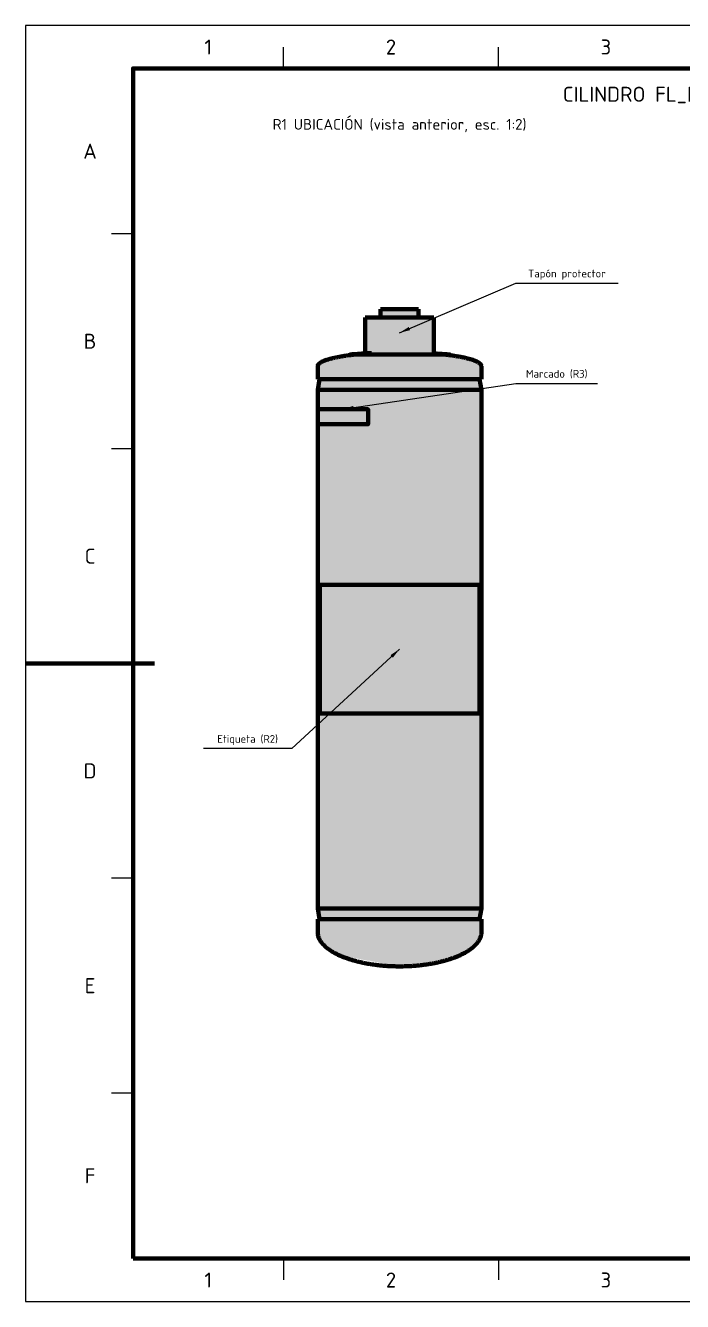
# Model space of a CAD drawing. Header units: millimetres. Extents: x 0 to 1554, y 0 to 420.
# Drawn here: x 1134 to 1286.8, y 0 to 297 of the extents above; entities that cross this region are included whole.
import ezdxf
from ezdxf.enums import TextEntityAlignment as Align

# ---------------------------------------------------------------- set-up
doc = ezdxf.new("R2010")
doc.units = ezdxf.units.MM
for name, color, linetype, lineweight in [('01-VISIBLE', 7, 'CONTINUOUS', 70), ('06-TEXTO', 7, 'CONTINUOUS', 25), ('07-RECUADRO', 7, 'CONTINUOUS', 70), ('08-FINA', 5, 'CONTINUOUS', 18), ('13-GRAFICA', 30, 'CONTINUOUS', 18)]:
    doc.layers.add(name, color=color, linetype=linetype, lineweight=lineweight)
doc.styles.add('ISO3098', font='isocpeur.ttf')

msp = doc.modelspace()

# ---------------------------------------------------------------- hatches: boundary and pattern name
at = {"layer": '08-FINA'}
h = msp.add_hatch(color=7, dxfattribs=at)
h.dxf.hatch_style = 1
h.paths.add_polyline_path([(1221, 225.487), (1223.456, 226.1), (1223.142, 226.836)])
h = msp.add_hatch(color=7, dxfattribs=at)
h.dxf.hatch_style = 1
h.paths.add_polyline_path([(1207.821, 207.695), (1210.353, 207.668), (1210.235, 208.459)])
h = msp.add_hatch(color=7, dxfattribs=at)
h.dxf.hatch_style = 1
h.paths.add_polyline_path([(1221, 151.848), (1218.892, 150.445), (1219.435, 149.857)])
at = {"layer": '13-GRAFICA', "true_color": 0xffd200}
h = msp.add_hatch(color=7, dxfattribs=at)
h.dxf.hatch_style = 1
h.paths.add_polyline_path([(1212.975, 220.5), (1212.975, 229), (1216.575, 229), (1216.575, 231), (1225.375, 231), (1225.375, 229), (1228.975, 229), (1228.975, 220.6), (1228.475, 220.6), (1228.475, 220.5)])
at = {"layer": '13-GRAFICA', "true_color": 0xb21820}
h = msp.add_hatch(color=7, dxfattribs=at)
h.dxf.hatch_style = 1
h.paths.add_polyline_path([(1240.075, 214.7), (1201.975, 214.7), (1201.975, 217.8), (1202.175, 217.9), (1202.175, 218.1), (1202.375, 218.2), (1202.475, 218.5), (1202.675, 218.5), (1202.675, 218.6), (1202.875, 218.6), (1202.875, 218.7), (1203.175, 218.7), (1203.175, 218.8), (1203.375, 218.8), (1203.375, 218.9), (1203.575, 218.9), (1203.575, 219), (1203.775, 219), (1203.775, 219.1), (1204.375, 219.2), (1204.375, 219.3), (1205.075, 219.3), (1205.075, 219.4), (1205.675, 219.4), (1205.675, 219.5), (1207.775, 219.7), (1207.775, 219.8), (1208.375, 219.8), (1208.375, 219.9), (1209.075, 219.9), (1209.075, 220), (1210.475, 220.1), (1210.475, 220.2), (1211.075, 220.2), (1211.075, 220.3), (1212.475, 220.4), (1212.475, 220.5), (1228.475, 220.5), (1228.475, 220.6), (1229.475, 220.6), (1229.475, 220.5), (1230.375, 220.5), (1230.375, 220.4), (1231.375, 220.4), (1231.375, 220.3), (1232.375, 220.3), (1232.375, 220.2), (1234.075, 220.1), (1234.075, 220), (1234.475, 220), (1234.475, 219.9), (1234.975, 219.9), (1234.975, 219.8), (1235.375, 219.8), (1235.375, 219.7), (1235.875, 219.7), (1235.875, 219.6), (1236.375, 219.6), (1236.375, 219.5), (1236.775, 219.5), (1236.775, 219.4), (1237.675, 219.3), (1237.675, 219.2), (1238.275, 219.1), (1238.275, 219), (1238.475, 219), (1238.475, 218.9), (1238.775, 218.9), (1238.775, 218.8), (1238.975, 218.8), (1238.975, 218.7), (1239.375, 218.6), (1239.375, 218.5), (1239.575, 218.5), (1239.775, 218.2), (1239.975, 218.1), (1239.975, 217.9), (1240.075, 217.9)])
h = msp.add_hatch(color=7, dxfattribs=at)
h.dxf.hatch_style = 1
h.paths.add_polyline_path([(1201.875, 213.8), (1201.875, 213.9), (1240.075, 213.9), (1240.075, 213.8), (1240.275, 213.7), (1240.275, 213.2), (1240.175, 213.2), (1240.175, 213), (1201.875, 213), (1201.875, 213.1), (1201.675, 213.2), (1201.675, 213.7)])
h = msp.add_hatch(color=7, dxfattribs=at)
h.dxf.hatch_style = 1
h.paths.add_polyline_path([(1239.775, 213.9), (1202.275, 213.9), (1202.275, 214.3), (1202.375, 214.3), (1202.375, 214.7), (1239.575, 214.7), (1239.575, 214.6), (1239.675, 214.6), (1239.675, 214), (1239.775, 214)])
h = msp.add_hatch(color=7, dxfattribs=at)
h.dxf.hatch_style = 1
h.paths.add_polyline_path([(1202.075, 212.6), (1202.075, 213), (1239.875, 213), (1239.875, 212.9), (1239.975, 212.9), (1239.975, 212.3), (1240.075, 212.3), (1240.075, 91.4), (1239.975, 91.4), (1239.975, 90.8), (1239.875, 90.8), (1239.875, 90.7), (1221.775, 90.7), (1221.775, 136.8), (1239.575, 136.8), (1239.575, 166.8), (1221.775, 166.8), (1221.775, 211.7), (1220.275, 211.7), (1220.275, 166.8), (1202.475, 166.8), (1202.475, 136.8), (1220.275, 136.8), (1220.275, 90.7), (1202.075, 90.7), (1202.075, 91.1), (1201.975, 91.1), (1201.975, 212.6)])
h = msp.add_hatch(color=7, dxfattribs=at)
h.dxf.hatch_style = 1
h.paths.add_polyline_path([(1221.775, 211.7), (1221.775, 166.8), (1220.275, 166.8), (1220.275, 211.7)])
at = {"layer": '13-GRAFICA', "true_color": 0xffffff}
h = msp.add_hatch(color=7, dxfattribs=at)
h.dxf.hatch_style = 1
h.paths.add_polyline_path([(1202.475, 136.8), (1202.475, 166.8), (1239.575, 166.8), (1239.575, 136.8)])
at = {"layer": '13-GRAFICA', "true_color": 0xc81e2d}
h = msp.add_hatch(color=7, dxfattribs=at)
h.dxf.hatch_style = 1
h.paths.add_polyline_path([(1239.575, 162.3), (1202.475, 162.3), (1202.475, 166.8), (1239.575, 166.8)])
at = {"layer": '13-GRAFICA', "true_color": 0xb21820}
h = msp.add_hatch(color=7, dxfattribs=at)
h.dxf.hatch_style = 1
h.paths.add_polyline_path([(1240.075, 89.8), (1221.775, 89.8), (1221.775, 89.5), (1220.275, 89.5), (1220.275, 89.8), (1201.875, 89.8), (1201.875, 89.9), (1201.675, 90), (1201.675, 90.5), (1201.875, 90.6), (1201.875, 90.7), (1220.275, 90.7), (1220.275, 136.8), (1221.775, 136.8), (1221.775, 90.7), (1240.075, 90.7), (1240.075, 90.6), (1240.275, 90.5), (1240.275, 90.3), (1240.375, 90.3)])
h = msp.add_hatch(color=7, dxfattribs=at)
h.dxf.hatch_style = 1
h.paths.add_polyline_path([(1202.375, 89), (1202.275, 89.8), (1220.275, 89.8), (1220.275, 89.5), (1221.775, 89.5), (1221.775, 89.8), (1239.775, 89.8), (1239.775, 89.7), (1239.675, 89.7), (1239.675, 89.1), (1239.575, 89.1), (1239.575, 89)])
h = msp.add_hatch(color=7, dxfattribs=at)
h.dxf.hatch_style = 1
h.paths.add_polyline_path([(1201.975, 86.3), (1201.975, 89), (1240.075, 89), (1240.075, 85.6), (1239.975, 85.6), (1239.975, 85.1), (1239.875, 85.1), (1239.875, 84.8), (1239.775, 84.8), (1239.775, 84.6), (1239.675, 84.6), (1239.675, 84.3), (1239.475, 84.2), (1239.475, 84), (1239.275, 83.9), (1239.275, 83.7), (1238.975, 83.5), (1238.975, 83.3), (1238.475, 82.9), (1238.375, 82.7), (1238.175, 82.7), (1237.675, 82.1), (1237.475, 82.1), (1237.275, 81.8), (1236.875, 81.7), (1236.775, 81.5), (1236.575, 81.5), (1236.575, 81.4), (1236.375, 81.4), (1236.375, 81.3), (1235.775, 81.1), (1235.675, 80.9), (1235.475, 80.9), (1235.475, 80.8), (1235.275, 80.8), (1235.275, 80.7), (1234.875, 80.6), (1234.875, 80.5), (1234.675, 80.5), (1234.675, 80.4), (1234.075, 80.3), (1234.075, 80.2), (1233.675, 80.2), (1233.675, 80.1), (1233.375, 80.1), (1233.375, 80), (1232.975, 80), (1232.975, 79.9), (1232.675, 79.9), (1232.675, 79.8), (1232.275, 79.8), (1232.275, 79.7), (1231.975, 79.7), (1231.975, 79.6), (1231.575, 79.6), (1231.575, 79.5), (1231.275, 79.5), (1231.275, 79.4), (1230.875, 79.4), (1230.875, 79.3), (1230.575, 79.3), (1230.575, 79.2), (1230.175, 79.2), (1230.175, 79.1), (1229.875, 79.1), (1229.875, 79), (1229.475, 79), (1229.475, 78.9), (1229.175, 78.9), (1229.175, 78.8), (1228.775, 78.8), (1228.775, 78.7), (1228.475, 78.7), (1228.475, 78.6), (1226.375, 78.5), (1226.375, 78.4), (1225.175, 78.4), (1225.175, 78.3), (1223.975, 78.3), (1223.975, 78.2), (1222.775, 78.2), (1222.775, 78.1), (1221.575, 78.1), (1221.575, 78), (1220.175, 78.1), (1220.175, 78.2), (1219.075, 78.3), (1219.075, 78.4), (1218.575, 78.4), (1218.575, 78.5), (1217.975, 78.5), (1217.975, 78.6), (1217.475, 78.6), (1217.475, 78.7), (1216.875, 78.7), (1216.875, 78.8), (1216.375, 78.8), (1216.375, 78.9), (1215.875, 78.9), (1215.875, 79), (1215.275, 79), (1215.275, 79.1), (1214.775, 79.1), (1214.775, 79.2), (1214.175, 79.2), (1214.175, 79.3), (1213.075, 79.4), (1213.075, 79.5), (1212.575, 79.5), (1212.575, 79.6), (1211.975, 79.6), (1211.975, 79.7), (1211.475, 79.7), (1211.475, 79.8), (1210.975, 79.8), (1210.975, 79.9), (1210.375, 79.9), (1210.375, 80), (1209.875, 80), (1209.875, 80.1), (1209.275, 80.1), (1209.275, 80.2), (1208.775, 80.2), (1208.775, 80.3), (1207.675, 80.4), (1207.575, 80.6), (1207.375, 80.6), (1207.275, 80.8), (1207.075, 80.8), (1206.975, 81), (1206.775, 81), (1206.675, 81.2), (1206.475, 81.2), (1206.275, 81.5), (1206.075, 81.5), (1205.975, 81.7), (1205.775, 81.7), (1205.675, 81.9), (1205.475, 81.9), (1205.375, 82.1), (1205.175, 82.1), (1205.075, 82.3), (1204.875, 82.3), (1204.775, 82.5), (1204.575, 82.5), (1204.375, 82.8), (1204.175, 82.8), (1204.075, 83), (1203.875, 83), (1203.675, 83.3), (1203.475, 83.4), (1203.475, 83.6), (1203.375, 83.6), (1203.375, 83.8), (1203.175, 83.9), (1203.075, 84.3), (1202.875, 84.4), (1202.875, 84.6), (1202.675, 84.7), (1202.575, 85.1), (1202.375, 85.2), (1202.375, 85.4), (1202.275, 85.4), (1202.275, 85.6), (1202.075, 85.7)])

# ---------------------------------------------------------------- linework, layer by layer
at = {"layer": '01-VISIBLE'}
for p, q in [((1213, 229), (1213, 220)), ((1216.6, 231), (1216.6, 229)), ((1225.4, 229), (1225.4, 231)), ((1229, 220.657), (1229, 229)), ((1229, 220.629), (1229, 220.648)), ((1229, 220), (1229, 220.429)), ((1201.95, 214.695), (1201.95, 217.695)), ((1240.05, 214.695), (1240.05, 217.695)), ((1202.4, 214.695), (1201.95, 212.195)), ((1240.05, 212.195), (1239.6, 214.695)), ((1201.95, 91.5), (1201.95, 212.195)), ((1240.05, 91.5), (1240.05, 212.195)), ((1202.438, 136.848), (1202.438, 166.848)), ((1239.562, 136.848), (1239.562, 166.848)), ((1202.4, 89), (1201.95, 91.5)), ((1239.6, 89), (1240.05, 91.5)), ((1201.95, 86), (1201.95, 89)), ((1240.05, 86), (1240.05, 89))]:
    msp.add_line(p, q, dxfattribs=at)
for points in [[(1213, 229), (1213.2, 229), (1213.4, 229), (1213.6, 229), (1213.8, 229), (1214, 229), (1214.2, 229), (1214.4, 229), (1214.6, 229), (1214.8, 229), (1215, 229), (1215.2, 229), (1215.4, 229), (1215.6, 229), (1215.8, 229), (1216, 229), (1216.2, 229), (1216.4, 229), (1216.6, 229), (1216.8, 229), (1217, 229), (1217.2, 229), (1217.4, 229), (1217.6, 229), (1217.8, 229), (1218, 229), (1218.2, 229), (1218.4, 229), (1218.6, 229), (1218.8, 229), (1219, 229), (1219.2, 229), (1219.4, 229), (1219.6, 229), (1219.8, 229), (1220, 229), (1220.2, 229), (1220.4, 229), (1220.6, 229), (1220.8, 229), (1221, 229), (1221.2, 229), (1221.4, 229), (1221.6, 229), (1221.8, 229), (1222, 229), (1222.2, 229), (1222.4, 229), (1222.6, 229), (1222.8, 229), (1223, 229), (1223.2, 229), (1223.4, 229), (1223.6, 229), (1223.8, 229), (1224, 229), (1224.2, 229), (1224.4, 229), (1224.6, 229), (1224.8, 229), (1225, 229), (1225.2, 229), (1225.4, 229), (1225.6, 229), (1225.8, 229), (1226, 229), (1226.2, 229), (1226.4, 229), (1226.6, 229), (1226.8, 229), (1227, 229), (1227.2, 229), (1227.4, 229), (1227.6, 229), (1227.8, 229), (1228, 229), (1228.2, 229), (1228.4, 229), (1228.6, 229), (1228.8, 229), (1229, 229)], [(1216.6, 231), (1216.8, 231), (1217, 231), (1217.2, 231), (1217.4, 231), (1217.6, 231), (1217.8, 231), (1218, 231), (1218.2, 231), (1218.4, 231), (1218.6, 231), (1218.8, 231), (1219, 231), (1219.2, 231), (1219.4, 231), (1219.6, 231), (1219.8, 231), (1220, 231), (1220.2, 231), (1220.4, 231), (1220.6, 231), (1220.8, 231), (1221, 231), (1221.2, 231), (1221.4, 231), (1221.6, 231), (1221.8, 231), (1222, 231), (1222.2, 231), (1222.4, 231), (1222.6, 231), (1222.8, 231), (1223, 231), (1223.2, 231), (1223.4, 231), (1223.6, 231), (1223.8, 231), (1224, 231), (1224.2, 231), (1224.4, 231), (1224.6, 231), (1224.8, 231), (1225, 231), (1225.2, 231), (1225.4, 231)], [(1201.95, 217.695), (1201.985, 217.892), (1202.077, 218.07), (1202.205, 218.225), (1202.353, 218.361), (1202.514, 218.481), (1202.684, 218.588), (1202.859, 218.687), (1203.038, 218.778), (1203.221, 218.862), (1203.406, 218.941), (1203.593, 219.015), (1203.781, 219.085), (1203.971, 219.152), (1204.162, 219.215), (1204.354, 219.275), (1204.546, 219.333), (1204.74, 219.388), (1204.934, 219.441), (1205.128, 219.492), (1205.323, 219.542), (1205.519, 219.589), (1205.714, 219.635), (1205.91, 219.679), (1206.107, 219.722), (1206.304, 219.763), (1206.501, 219.803), (1206.698, 219.842), (1206.895, 219.88), (1207.093, 219.916), (1207.291, 219.952), (1207.489, 219.986), (1207.687, 220.019), (1207.886, 220.052), (1208.084, 220.084), (1208.283, 220.115), (1208.482, 220.145), (1208.681, 220.175), (1208.88, 220.204), (1209.079, 220.231), (1209.278, 220.258), (1209.478, 220.283), (1209.677, 220.307), (1209.877, 220.33), (1210.077, 220.354), (1210.276, 220.377), (1210.476, 220.402), (1210.675, 220.429)], [(1214.5, 220.75), (1214.3, 220.74), (1214.1, 220.731), (1213.901, 220.721), (1213.701, 220.712), (1213.501, 220.702), (1213.301, 220.692), (1213.101, 220.682), (1212.902, 220.673), (1212.702, 220.663), (1212.502, 220.653), (1212.302, 220.643), (1212.129, 220.632), (1212.328, 220.639), (1212.526, 220.647), (1212.725, 220.654), (1212.924, 220.662), (1213.122, 220.669), (1213.091, 220.66), (1212.863, 220.646), (1212.692, 220.636), (1212.502, 220.625), (1212.273, 220.612), (1212.068, 220.599), (1211.908, 220.59), (1211.686, 220.576), (1211.482, 220.563), (1211.251, 220.549), (1211.103, 220.539), (1210.92, 220.528), (1210.687, 220.513), (1210.513, 220.503), (1210.302, 220.49), (1210.009, 220.471), (1209.826, 220.46), (1209.68, 220.451), (1209.52, 220.441), (1209.342, 220.429)], [(1213.894, 220.697), (1213.687, 220.687), (1213.48, 220.675), (1213.273, 220.663), (1213.066, 220.651), (1212.859, 220.639), (1212.652, 220.627), (1212.445, 220.615), (1212.238, 220.602), (1212.032, 220.59), (1211.825, 220.578), (1211.618, 220.565), (1211.411, 220.553), (1211.204, 220.54), (1210.997, 220.528), (1210.79, 220.515), (1210.583, 220.503), (1210.377, 220.49), (1210.17, 220.478), (1209.963, 220.466), (1209.756, 220.453), (1209.549, 220.441), (1209.342, 220.429)], [(1209.342, 220.429), (1209.543, 220.429), (1209.744, 220.429), (1209.945, 220.429), (1210.146, 220.429), (1210.347, 220.429), (1210.548, 220.429), (1210.749, 220.429), (1210.95, 220.429), (1211.151, 220.429), (1211.352, 220.429), (1211.553, 220.429), (1211.754, 220.429), (1211.955, 220.429), (1212.156, 220.429), (1212.357, 220.429), (1212.558, 220.429), (1212.759, 220.429), (1212.96, 220.429), (1213.161, 220.429), (1213.362, 220.429), (1213.563, 220.429), (1213.764, 220.429), (1213.965, 220.429), (1214.166, 220.429), (1214.367, 220.429), (1214.568, 220.429), (1214.769, 220.429), (1214.97, 220.429), (1215.171, 220.429), (1215.372, 220.429), (1215.573, 220.429), (1215.774, 220.429), (1215.975, 220.429), (1216.176, 220.429), (1216.377, 220.429), (1216.578, 220.429), (1216.779, 220.429), (1216.98, 220.429), (1217.181, 220.429), (1217.382, 220.429), (1217.583, 220.429), (1217.784, 220.429), (1217.985, 220.429), (1218.186, 220.429), (1218.387, 220.429), (1218.588, 220.429), (1218.789, 220.429), (1218.99, 220.429), (1219.191, 220.429), (1219.392, 220.429), (1219.593, 220.429), (1219.794, 220.429), (1219.995, 220.429), (1220.196, 220.429), (1220.397, 220.429), (1220.598, 220.429), (1220.799, 220.429), (1221, 220.429), (1221.201, 220.429), (1221.402, 220.429), (1221.603, 220.429), (1221.804, 220.429), (1222.005, 220.429), (1222.206, 220.429), (1222.407, 220.429), (1222.608, 220.429), (1222.809, 220.429), (1223.01, 220.429), (1223.211, 220.429), (1223.412, 220.429), (1223.613, 220.429), (1223.814, 220.429), (1224.015, 220.429), (1224.216, 220.429), (1224.417, 220.429), (1224.618, 220.429), (1224.819, 220.429), (1225.02, 220.429), (1225.221, 220.429), (1225.422, 220.429), (1225.623, 220.429), (1225.824, 220.429), (1226.025, 220.429), (1226.226, 220.429), (1226.427, 220.429), (1226.628, 220.429), (1226.829, 220.429), (1227.03, 220.429), (1227.231, 220.429), (1227.432, 220.429), (1227.633, 220.429), (1227.834, 220.429), (1228.035, 220.429), (1228.236, 220.429), (1228.437, 220.429), (1228.638, 220.429), (1228.839, 220.429), (1229.04, 220.429), (1229.241, 220.429), (1229.442, 220.429), (1229.643, 220.429), (1229.844, 220.429), (1230.045, 220.429), (1230.246, 220.429), (1230.447, 220.429), (1230.648, 220.429), (1230.849, 220.429), (1231.05, 220.429), (1231.251, 220.429), (1231.452, 220.429), (1231.653, 220.429), (1231.854, 220.429), (1232.055, 220.429), (1232.256, 220.429), (1232.457, 220.429), (1232.658, 220.429)], [(1229, 220.648), (1229.204, 220.636), (1229.407, 220.623), (1229.611, 220.611), (1229.814, 220.599), (1230.018, 220.587), (1230.221, 220.575), (1230.425, 220.563), (1230.628, 220.55), (1230.832, 220.538), (1231.035, 220.526), (1231.239, 220.514), (1231.442, 220.501), (1231.646, 220.489), (1231.849, 220.477), (1232.053, 220.465), (1232.256, 220.452), (1232.46, 220.44), (1232.653, 220.429), (1232.45, 220.442), (1232.244, 220.455), (1232.044, 220.468), (1231.838, 220.481), (1231.642, 220.493), (1231.43, 220.506), (1231.22, 220.519), (1231.029, 220.531), (1230.831, 220.544), (1230.625, 220.556), (1230.413, 220.569), (1230.194, 220.583), (1229.998, 220.595), (1229.805, 220.607), (1229.608, 220.619), (1229.409, 220.632), (1229.206, 220.644), (1229, 220.657)], [(1240.05, 217.695), (1240.015, 217.894), (1239.92, 218.073), (1239.791, 218.23), (1239.64, 218.366), (1239.477, 218.486), (1239.305, 218.595), (1239.128, 218.694), (1238.946, 218.785), (1238.762, 218.87), (1238.574, 218.949), (1238.385, 219.024), (1238.195, 219.094), (1238.003, 219.161), (1237.81, 219.224), (1237.616, 219.285), (1237.421, 219.342), (1237.226, 219.398), (1237.03, 219.451), (1236.833, 219.502), (1236.636, 219.552), (1236.438, 219.599), (1236.24, 219.645), (1236.042, 219.689), (1235.844, 219.732), (1235.645, 219.774), (1235.445, 219.814), (1235.246, 219.853), (1235.046, 219.891), (1234.847, 219.927), (1234.647, 219.963), (1234.446, 219.997), (1234.246, 220.03), (1234.045, 220.063), (1233.845, 220.095), (1233.644, 220.126), (1233.443, 220.157), (1233.242, 220.186), (1233.041, 220.215), (1232.84, 220.242), (1232.638, 220.268), (1232.436, 220.293), (1232.235, 220.317), (1232.033, 220.341), (1231.831, 220.364), (1231.629, 220.389), (1231.428, 220.414), (1231.227, 220.444), (1231.025, 220.47), (1230.823, 220.491), (1230.621, 220.509), (1230.418, 220.525), (1230.216, 220.541), (1230.013, 220.556), (1229.811, 220.571), (1229.608, 220.585), (1229.405, 220.6), (1229.203, 220.614), (1229, 220.629)], [(1201.95, 214.695), (1202.151, 214.695), (1202.351, 214.695), (1202.552, 214.695), (1202.752, 214.695), (1202.953, 214.695), (1203.153, 214.695), (1203.354, 214.695), (1203.554, 214.695), (1203.755, 214.695), (1203.955, 214.695), (1204.156, 214.695), (1204.356, 214.695), (1204.557, 214.695), (1204.757, 214.695), (1204.958, 214.695), (1205.158, 214.695), (1205.359, 214.695), (1205.559, 214.695), (1205.76, 214.695), (1205.961, 214.695), (1206.161, 214.695), (1206.362, 214.695), (1206.562, 214.695), (1206.763, 214.695), (1206.963, 214.695), (1207.164, 214.695), (1207.364, 214.695), (1207.565, 214.695), (1207.765, 214.695), (1207.966, 214.695), (1208.166, 214.695), (1208.367, 214.695), (1208.567, 214.695), (1208.768, 214.695), (1208.968, 214.695), (1209.169, 214.695), (1209.369, 214.695), (1209.57, 214.695), (1209.771, 214.695), (1209.971, 214.695), (1210.172, 214.695), (1210.372, 214.695), (1210.573, 214.695), (1210.773, 214.695), (1210.974, 214.695), (1211.174, 214.695), (1211.375, 214.695), (1211.575, 214.695), (1211.776, 214.695), (1211.976, 214.695), (1212.177, 214.695), (1212.377, 214.695), (1212.578, 214.695), (1212.778, 214.695), (1212.979, 214.695), (1213.179, 214.695), (1213.38, 214.695), (1213.581, 214.695), (1213.781, 214.695), (1213.982, 214.695), (1214.182, 214.695), (1214.383, 214.695), (1214.583, 214.695), (1214.784, 214.695), (1214.984, 214.695), (1215.185, 214.695), (1215.385, 214.695), (1215.586, 214.695), (1215.786, 214.695), (1215.987, 214.695), (1216.187, 214.695), (1216.388, 214.695), (1216.588, 214.695), (1216.789, 214.695), (1216.989, 214.695), (1217.19, 214.695), (1217.391, 214.695), (1217.591, 214.695), (1217.792, 214.695), (1217.992, 214.695), (1218.193, 214.695), (1218.393, 214.695), (1218.594, 214.695), (1218.794, 214.695), (1218.995, 214.695), (1219.195, 214.695), (1219.396, 214.695), (1219.596, 214.695), (1219.797, 214.695), (1219.997, 214.695), (1220.198, 214.695), (1220.398, 214.695), (1220.599, 214.695), (1220.799, 214.695), (1221, 214.695), (1221.201, 214.695), (1221.401, 214.695), (1221.602, 214.695), (1221.802, 214.695), (1222.003, 214.695), (1222.203, 214.695), (1222.404, 214.695), (1222.604, 214.695), (1222.805, 214.695), (1223.005, 214.695), (1223.206, 214.695), (1223.406, 214.695), (1223.607, 214.695), (1223.807, 214.695), (1224.008, 214.695), (1224.208, 214.695), (1224.409, 214.695), (1224.609, 214.695), (1224.81, 214.695), (1225.011, 214.695), (1225.211, 214.695), (1225.412, 214.695), (1225.612, 214.695), (1225.813, 214.695), (1226.013, 214.695), (1226.214, 214.695), (1226.414, 214.695), (1226.615, 214.695), (1226.815, 214.695), (1227.016, 214.695), (1227.216, 214.695), (1227.417, 214.695), (1227.617, 214.695), (1227.818, 214.695), (1228.018, 214.695), (1228.219, 214.695), (1228.419, 214.695), (1228.62, 214.695), (1228.821, 214.695), (1229.021, 214.695), (1229.222, 214.695), (1229.422, 214.695), (1229.623, 214.695), (1229.823, 214.695), (1230.024, 214.695), (1230.224, 214.695), (1230.425, 214.695), (1230.625, 214.695), (1230.826, 214.695), (1231.026, 214.695), (1231.227, 214.695), (1231.427, 214.695), (1231.628, 214.695), (1231.828, 214.695), (1232.029, 214.695), (1232.229, 214.695), (1232.43, 214.695), (1232.631, 214.695), (1232.831, 214.695), (1233.032, 214.695), (1233.232, 214.695), (1233.433, 214.695), (1233.633, 214.695), (1233.834, 214.695), (1234.034, 214.695), (1234.235, 214.695), (1234.435, 214.695), (1234.636, 214.695), (1234.836, 214.695), (1235.037, 214.695), (1235.237, 214.695), (1235.438, 214.695), (1235.638, 214.695), (1235.839, 214.695), (1236.039, 214.695), (1236.24, 214.695), (1236.441, 214.695), (1236.641, 214.695), (1236.842, 214.695), (1237.042, 214.695), (1237.243, 214.695), (1237.443, 214.695), (1237.644, 214.695), (1237.844, 214.695), (1238.045, 214.695), (1238.245, 214.695), (1238.446, 214.695), (1238.646, 214.695), (1238.847, 214.695), (1239.047, 214.695), (1239.248, 214.695), (1239.448, 214.695), (1239.649, 214.695), (1239.849, 214.695), (1240.05, 214.695)], [(1201.95, 212.195), (1202.151, 212.195), (1202.351, 212.195), (1202.552, 212.195), (1202.752, 212.195), (1202.953, 212.195), (1203.153, 212.195), (1203.354, 212.195), (1203.554, 212.195), (1203.755, 212.195), (1203.955, 212.195), (1204.156, 212.195), (1204.356, 212.195), (1204.557, 212.195), (1204.757, 212.195), (1204.958, 212.195), (1205.158, 212.195), (1205.359, 212.195), (1205.559, 212.195), (1205.76, 212.195), (1205.961, 212.195), (1206.161, 212.195), (1206.362, 212.195), (1206.562, 212.195), (1206.763, 212.195), (1206.963, 212.195), (1207.164, 212.195), (1207.364, 212.195), (1207.565, 212.195), (1207.765, 212.195), (1207.966, 212.195), (1208.166, 212.195), (1208.367, 212.195), (1208.567, 212.195), (1208.768, 212.195), (1208.968, 212.195), (1209.169, 212.195), (1209.369, 212.195), (1209.57, 212.195), (1209.771, 212.195), (1209.971, 212.195), (1210.172, 212.195), (1210.372, 212.195), (1210.573, 212.195), (1210.773, 212.195), (1210.974, 212.195), (1211.174, 212.195), (1211.375, 212.195), (1211.575, 212.195), (1211.776, 212.195), (1211.976, 212.195), (1212.177, 212.195), (1212.377, 212.195), (1212.578, 212.195), (1212.778, 212.195), (1212.979, 212.195), (1213.179, 212.195), (1213.38, 212.195), (1213.581, 212.195), (1213.781, 212.195), (1213.982, 212.195), (1214.182, 212.195), (1214.383, 212.195), (1214.583, 212.195), (1214.784, 212.195), (1214.984, 212.195), (1215.185, 212.195), (1215.385, 212.195), (1215.586, 212.195), (1215.786, 212.195), (1215.987, 212.195), (1216.187, 212.195), (1216.388, 212.195), (1216.588, 212.195), (1216.789, 212.195), (1216.989, 212.195), (1217.19, 212.195), (1217.391, 212.195), (1217.591, 212.195), (1217.792, 212.195), (1217.992, 212.195), (1218.193, 212.195), (1218.393, 212.195), (1218.594, 212.195), (1218.794, 212.195), (1218.995, 212.195), (1219.195, 212.195), (1219.396, 212.195), (1219.596, 212.195), (1219.797, 212.195), (1219.997, 212.195), (1220.198, 212.195), (1220.398, 212.195), (1220.599, 212.195), (1220.799, 212.195), (1221, 212.195), (1221.201, 212.195), (1221.401, 212.195), (1221.602, 212.195), (1221.802, 212.195), (1222.003, 212.195), (1222.203, 212.195), (1222.404, 212.195), (1222.604, 212.195), (1222.805, 212.195), (1223.005, 212.195), (1223.206, 212.195), (1223.406, 212.195), (1223.607, 212.195), (1223.807, 212.195), (1224.008, 212.195), (1224.208, 212.195), (1224.409, 212.195), (1224.609, 212.195), (1224.81, 212.195), (1225.011, 212.195), (1225.211, 212.195), (1225.412, 212.195), (1225.612, 212.195), (1225.813, 212.195), (1226.013, 212.195), (1226.214, 212.195), (1226.414, 212.195), (1226.615, 212.195), (1226.815, 212.195), (1227.016, 212.195), (1227.216, 212.195), (1227.417, 212.195), (1227.617, 212.195), (1227.818, 212.195), (1228.018, 212.195), (1228.219, 212.195), (1228.419, 212.195), (1228.62, 212.195), (1228.821, 212.195), (1229.021, 212.195), (1229.222, 212.195), (1229.422, 212.195), (1229.623, 212.195), (1229.823, 212.195), (1230.024, 212.195), (1230.224, 212.195), (1230.425, 212.195), (1230.625, 212.195), (1230.826, 212.195), (1231.026, 212.195), (1231.227, 212.195), (1231.427, 212.195), (1231.628, 212.195), (1231.828, 212.195), (1232.029, 212.195), (1232.229, 212.195), (1232.43, 212.195), (1232.631, 212.195), (1232.831, 212.195), (1233.032, 212.195), (1233.232, 212.195), (1233.433, 212.195), (1233.633, 212.195), (1233.834, 212.195), (1234.034, 212.195), (1234.235, 212.195), (1234.435, 212.195), (1234.636, 212.195), (1234.836, 212.195), (1235.037, 212.195), (1235.237, 212.195), (1235.438, 212.195), (1235.638, 212.195), (1235.839, 212.195), (1236.039, 212.195), (1236.24, 212.195), (1236.441, 212.195), (1236.641, 212.195), (1236.842, 212.195), (1237.042, 212.195), (1237.243, 212.195), (1237.443, 212.195), (1237.644, 212.195), (1237.844, 212.195), (1238.045, 212.195), (1238.245, 212.195), (1238.446, 212.195), (1238.646, 212.195), (1238.847, 212.195), (1239.047, 212.195), (1239.248, 212.195), (1239.448, 212.195), (1239.649, 212.195), (1239.849, 212.195), (1240.05, 212.195)], [(1202.438, 166.848), (1202.638, 166.848), (1202.839, 166.848), (1203.04, 166.848), (1203.24, 166.848), (1203.441, 166.848), (1203.642, 166.848), (1203.842, 166.848), (1204.043, 166.848), (1204.244, 166.848), (1204.444, 166.848), (1204.645, 166.848), (1204.846, 166.848), (1205.046, 166.848), (1205.247, 166.848), (1205.448, 166.848), (1205.649, 166.848), (1205.849, 166.848), (1206.05, 166.848), (1206.251, 166.848), (1206.451, 166.848), (1206.652, 166.848), (1206.853, 166.848), (1207.053, 166.848), (1207.254, 166.848), (1207.455, 166.848), (1207.655, 166.848), (1207.856, 166.848), (1208.057, 166.848), (1208.257, 166.848), (1208.458, 166.848), (1208.659, 166.848), (1208.859, 166.848), (1209.06, 166.848), (1209.261, 166.848), (1209.461, 166.848), (1209.662, 166.848), (1209.863, 166.848), (1210.063, 166.848), (1210.264, 166.848), (1210.465, 166.848), (1210.665, 166.848), (1210.866, 166.848), (1211.067, 166.848), (1211.267, 166.848), (1211.468, 166.848), (1211.669, 166.848), (1211.869, 166.848), (1212.07, 166.848), (1212.271, 166.848), (1212.471, 166.848), (1212.672, 166.848), (1212.873, 166.848), (1213.073, 166.848), (1213.274, 166.848), (1213.475, 166.848), (1213.675, 166.848), (1213.876, 166.848), (1214.077, 166.848), (1214.277, 166.848), (1214.478, 166.848), (1214.679, 166.848), (1214.879, 166.848), (1215.08, 166.848), (1215.281, 166.848), (1215.481, 166.848), (1215.682, 166.848), (1215.883, 166.848), (1216.084, 166.848), (1216.284, 166.848), (1216.485, 166.848), (1216.686, 166.848), (1216.886, 166.848), (1217.087, 166.848), (1217.288, 166.848), (1217.488, 166.848), (1217.689, 166.848), (1217.89, 166.848), (1218.09, 166.848), (1218.291, 166.848), (1218.492, 166.848), (1218.692, 166.848), (1218.893, 166.848), (1219.094, 166.848), (1219.294, 166.848), (1219.495, 166.848), (1219.696, 166.848), (1219.896, 166.848), (1220.097, 166.848), (1220.298, 166.848), (1220.498, 166.848), (1220.699, 166.848), (1220.9, 166.848), (1221.1, 166.848), (1221.301, 166.848), (1221.502, 166.848), (1221.702, 166.848), (1221.903, 166.848), (1222.104, 166.848), (1222.304, 166.848), (1222.505, 166.848), (1222.706, 166.848), (1222.906, 166.848), (1223.107, 166.848), (1223.308, 166.848), (1223.508, 166.848), (1223.709, 166.848), (1223.91, 166.848), (1224.11, 166.848), (1224.311, 166.848), (1224.512, 166.848), (1224.712, 166.848), (1224.913, 166.848), (1225.114, 166.848), (1225.314, 166.848), (1225.515, 166.848), (1225.716, 166.848), (1225.916, 166.848), (1226.117, 166.848), (1226.318, 166.848), (1226.519, 166.848), (1226.719, 166.848), (1226.92, 166.848), (1227.121, 166.848), (1227.321, 166.848), (1227.522, 166.848), (1227.723, 166.848), (1227.923, 166.848), (1228.124, 166.848), (1228.325, 166.848), (1228.525, 166.848), (1228.726, 166.848), (1228.927, 166.848), (1229.127, 166.848), (1229.328, 166.848), (1229.529, 166.848), (1229.729, 166.848), (1229.93, 166.848), (1230.131, 166.848), (1230.331, 166.848), (1230.532, 166.848), (1230.733, 166.848), (1230.933, 166.848), (1231.134, 166.848), (1231.335, 166.848), (1231.535, 166.848), (1231.736, 166.848), (1231.937, 166.848), (1232.137, 166.848), (1232.338, 166.848), (1232.539, 166.848), (1232.739, 166.848), (1232.94, 166.848), (1233.141, 166.848), (1233.341, 166.848), (1233.542, 166.848), (1233.743, 166.848), (1233.943, 166.848), (1234.144, 166.848), (1234.345, 166.848), (1234.545, 166.848), (1234.746, 166.848), (1234.947, 166.848), (1235.147, 166.848), (1235.348, 166.848), (1235.549, 166.848), (1235.749, 166.848), (1235.95, 166.848), (1236.151, 166.848), (1236.351, 166.848), (1236.552, 166.848), (1236.753, 166.848), (1236.954, 166.848), (1237.154, 166.848), (1237.355, 166.848), (1237.556, 166.848), (1237.756, 166.848), (1237.957, 166.848), (1238.158, 166.848), (1238.358, 166.848), (1238.559, 166.848), (1238.76, 166.848), (1238.96, 166.848), (1239.161, 166.848), (1239.362, 166.848), (1239.562, 166.848)], [(1202.438, 136.848), (1202.638, 136.848), (1202.839, 136.848), (1203.04, 136.848), (1203.24, 136.848), (1203.441, 136.848), (1203.642, 136.848), (1203.842, 136.848), (1204.043, 136.848), (1204.244, 136.848), (1204.444, 136.848), (1204.645, 136.848), (1204.846, 136.848), (1205.046, 136.848), (1205.247, 136.848), (1205.448, 136.848), (1205.649, 136.848), (1205.849, 136.848), (1206.05, 136.848), (1206.251, 136.848), (1206.451, 136.848), (1206.652, 136.848), (1206.853, 136.848), (1207.053, 136.848), (1207.254, 136.848), (1207.455, 136.848), (1207.655, 136.848), (1207.856, 136.848), (1208.057, 136.848), (1208.257, 136.848), (1208.458, 136.848), (1208.659, 136.848), (1208.859, 136.848), (1209.06, 136.848), (1209.261, 136.848), (1209.461, 136.848), (1209.662, 136.848), (1209.863, 136.848), (1210.063, 136.848), (1210.264, 136.848), (1210.465, 136.848), (1210.665, 136.848), (1210.866, 136.848), (1211.067, 136.848), (1211.267, 136.848), (1211.468, 136.848), (1211.669, 136.848), (1211.869, 136.848), (1212.07, 136.848), (1212.271, 136.848), (1212.471, 136.848), (1212.672, 136.848), (1212.873, 136.848), (1213.073, 136.848), (1213.274, 136.848), (1213.475, 136.848), (1213.675, 136.848), (1213.876, 136.848), (1214.077, 136.848), (1214.277, 136.848), (1214.478, 136.848), (1214.679, 136.848), (1214.879, 136.848), (1215.08, 136.848), (1215.281, 136.848), (1215.481, 136.848), (1215.682, 136.848), (1215.883, 136.848), (1216.084, 136.848), (1216.284, 136.848), (1216.485, 136.848), (1216.686, 136.848), (1216.886, 136.848), (1217.087, 136.848), (1217.288, 136.848), (1217.488, 136.848), (1217.689, 136.848), (1217.89, 136.848), (1218.09, 136.848), (1218.291, 136.848), (1218.492, 136.848), (1218.692, 136.848), (1218.893, 136.848), (1219.094, 136.848), (1219.294, 136.848), (1219.495, 136.848), (1219.696, 136.848), (1219.896, 136.848), (1220.097, 136.848), (1220.298, 136.848), (1220.498, 136.848), (1220.699, 136.848), (1220.9, 136.848), (1221.1, 136.848), (1221.301, 136.848), (1221.502, 136.848), (1221.702, 136.848), (1221.903, 136.848), (1222.104, 136.848), (1222.304, 136.848), (1222.505, 136.848), (1222.706, 136.848), (1222.906, 136.848), (1223.107, 136.848), (1223.308, 136.848), (1223.508, 136.848), (1223.709, 136.848), (1223.91, 136.848), (1224.11, 136.848), (1224.311, 136.848), (1224.512, 136.848), (1224.712, 136.848), (1224.913, 136.848), (1225.114, 136.848), (1225.314, 136.848), (1225.515, 136.848), (1225.716, 136.848), (1225.916, 136.848), (1226.117, 136.848), (1226.318, 136.848), (1226.519, 136.848), (1226.719, 136.848), (1226.92, 136.848), (1227.121, 136.848), (1227.321, 136.848), (1227.522, 136.848), (1227.723, 136.848), (1227.923, 136.848), (1228.124, 136.848), (1228.325, 136.848), (1228.525, 136.848), (1228.726, 136.848), (1228.927, 136.848), (1229.127, 136.848), (1229.328, 136.848), (1229.529, 136.848), (1229.729, 136.848), (1229.93, 136.848), (1230.131, 136.848), (1230.331, 136.848), (1230.532, 136.848), (1230.733, 136.848), (1230.933, 136.848), (1231.134, 136.848), (1231.335, 136.848), (1231.535, 136.848), (1231.736, 136.848), (1231.937, 136.848), (1232.137, 136.848), (1232.338, 136.848), (1232.539, 136.848), (1232.739, 136.848), (1232.94, 136.848), (1233.141, 136.848), (1233.341, 136.848), (1233.542, 136.848), (1233.743, 136.848), (1233.943, 136.848), (1234.144, 136.848), (1234.345, 136.848), (1234.545, 136.848), (1234.746, 136.848), (1234.947, 136.848), (1235.147, 136.848), (1235.348, 136.848), (1235.549, 136.848), (1235.749, 136.848), (1235.95, 136.848), (1236.151, 136.848), (1236.351, 136.848), (1236.552, 136.848), (1236.753, 136.848), (1236.954, 136.848), (1237.154, 136.848), (1237.355, 136.848), (1237.556, 136.848), (1237.756, 136.848), (1237.957, 136.848), (1238.158, 136.848), (1238.358, 136.848), (1238.559, 136.848), (1238.76, 136.848), (1238.96, 136.848), (1239.161, 136.848), (1239.362, 136.848), (1239.562, 136.848)], [(1201.95, 91.5), (1202.151, 91.5), (1202.351, 91.5), (1202.552, 91.5), (1202.752, 91.5), (1202.953, 91.5), (1203.153, 91.5), (1203.354, 91.5), (1203.554, 91.5), (1203.755, 91.5), (1203.955, 91.5), (1204.156, 91.5), (1204.356, 91.5), (1204.557, 91.5), (1204.757, 91.5), (1204.958, 91.5), (1205.158, 91.5), (1205.359, 91.5), (1205.559, 91.5), (1205.76, 91.5), (1205.961, 91.5), (1206.161, 91.5), (1206.362, 91.5), (1206.562, 91.5), (1206.763, 91.5), (1206.963, 91.5), (1207.164, 91.5), (1207.364, 91.5), (1207.565, 91.5), (1207.765, 91.5), (1207.966, 91.5), (1208.166, 91.5), (1208.367, 91.5), (1208.567, 91.5), (1208.768, 91.5), (1208.968, 91.5), (1209.169, 91.5), (1209.369, 91.5), (1209.57, 91.5), (1209.771, 91.5), (1209.971, 91.5), (1210.172, 91.5), (1210.372, 91.5), (1210.573, 91.5), (1210.773, 91.5), (1210.974, 91.5), (1211.174, 91.5), (1211.375, 91.5), (1211.575, 91.5), (1211.776, 91.5), (1211.976, 91.5), (1212.177, 91.5), (1212.377, 91.5), (1212.578, 91.5), (1212.778, 91.5), (1212.979, 91.5), (1213.179, 91.5), (1213.38, 91.5), (1213.581, 91.5), (1213.781, 91.5), (1213.982, 91.5), (1214.182, 91.5), (1214.383, 91.5), (1214.583, 91.5), (1214.784, 91.5), (1214.984, 91.5), (1215.185, 91.5), (1215.385, 91.5), (1215.586, 91.5), (1215.786, 91.5), (1215.987, 91.5), (1216.187, 91.5), (1216.388, 91.5), (1216.588, 91.5), (1216.789, 91.5), (1216.989, 91.5), (1217.19, 91.5), (1217.391, 91.5), (1217.591, 91.5), (1217.792, 91.5), (1217.992, 91.5), (1218.193, 91.5), (1218.393, 91.5), (1218.594, 91.5), (1218.794, 91.5), (1218.995, 91.5), (1219.195, 91.5), (1219.396, 91.5), (1219.596, 91.5), (1219.797, 91.5), (1219.997, 91.5), (1220.198, 91.5), (1220.398, 91.5), (1220.599, 91.5), (1220.799, 91.5), (1221, 91.5), (1221.201, 91.5), (1221.401, 91.5), (1221.602, 91.5), (1221.802, 91.5), (1222.003, 91.5), (1222.203, 91.5), (1222.404, 91.5), (1222.604, 91.5), (1222.805, 91.5), (1223.005, 91.5), (1223.206, 91.5), (1223.406, 91.5), (1223.607, 91.5), (1223.807, 91.5), (1224.008, 91.5), (1224.208, 91.5), (1224.409, 91.5), (1224.609, 91.5), (1224.81, 91.5), (1225.011, 91.5), (1225.211, 91.5), (1225.412, 91.5), (1225.612, 91.5), (1225.813, 91.5), (1226.013, 91.5), (1226.214, 91.5), (1226.414, 91.5), (1226.615, 91.5), (1226.815, 91.5), (1227.016, 91.5), (1227.216, 91.5), (1227.417, 91.5), (1227.617, 91.5), (1227.818, 91.5), (1228.018, 91.5), (1228.219, 91.5), (1228.419, 91.5), (1228.62, 91.5), (1228.821, 91.5), (1229.021, 91.5), (1229.222, 91.5), (1229.422, 91.5), (1229.623, 91.5), (1229.823, 91.5), (1230.024, 91.5), (1230.224, 91.5), (1230.425, 91.5), (1230.625, 91.5), (1230.826, 91.5), (1231.026, 91.5), (1231.227, 91.5), (1231.427, 91.5), (1231.628, 91.5), (1231.828, 91.5), (1232.029, 91.5), (1232.229, 91.5), (1232.43, 91.5), (1232.631, 91.5), (1232.831, 91.5), (1233.032, 91.5), (1233.232, 91.5), (1233.433, 91.5), (1233.633, 91.5), (1233.834, 91.5), (1234.034, 91.5), (1234.235, 91.5), (1234.435, 91.5), (1234.636, 91.5), (1234.836, 91.5), (1235.037, 91.5), (1235.237, 91.5), (1235.438, 91.5), (1235.638, 91.5), (1235.839, 91.5), (1236.039, 91.5), (1236.24, 91.5), (1236.441, 91.5), (1236.641, 91.5), (1236.842, 91.5), (1237.042, 91.5), (1237.243, 91.5), (1237.443, 91.5), (1237.644, 91.5), (1237.844, 91.5), (1238.045, 91.5), (1238.245, 91.5), (1238.446, 91.5), (1238.646, 91.5), (1238.847, 91.5), (1239.047, 91.5), (1239.248, 91.5), (1239.448, 91.5), (1239.649, 91.5), (1239.849, 91.5), (1240.05, 91.5)], [(1201.95, 89), (1202.151, 89), (1202.351, 89), (1202.552, 89), (1202.752, 89), (1202.953, 89), (1203.153, 89), (1203.354, 89), (1203.554, 89), (1203.755, 89), (1203.955, 89), (1204.156, 89), (1204.356, 89), (1204.557, 89), (1204.757, 89), (1204.958, 89), (1205.158, 89), (1205.359, 89), (1205.559, 89), (1205.76, 89), (1205.961, 89), (1206.161, 89), (1206.362, 89), (1206.562, 89), (1206.763, 89), (1206.963, 89), (1207.164, 89), (1207.364, 89), (1207.565, 89), (1207.765, 89), (1207.966, 89), (1208.166, 89), (1208.367, 89), (1208.567, 89), (1208.768, 89), (1208.968, 89), (1209.169, 89), (1209.369, 89), (1209.57, 89), (1209.771, 89), (1209.971, 89), (1210.172, 89), (1210.372, 89), (1210.573, 89), (1210.773, 89), (1210.974, 89), (1211.174, 89), (1211.375, 89), (1211.575, 89), (1211.776, 89), (1211.976, 89), (1212.177, 89), (1212.377, 89), (1212.578, 89), (1212.778, 89), (1212.979, 89), (1213.179, 89), (1213.38, 89), (1213.581, 89), (1213.781, 89), (1213.982, 89), (1214.182, 89), (1214.383, 89), (1214.583, 89), (1214.784, 89), (1214.984, 89), (1215.185, 89), (1215.385, 89), (1215.586, 89), (1215.786, 89), (1215.987, 89), (1216.187, 89), (1216.388, 89), (1216.588, 89), (1216.789, 89), (1216.989, 89), (1217.19, 89), (1217.391, 89), (1217.591, 89), (1217.792, 89), (1217.992, 89), (1218.193, 89), (1218.393, 89), (1218.594, 89), (1218.794, 89), (1218.995, 89), (1219.195, 89), (1219.396, 89), (1219.596, 89), (1219.797, 89), (1219.997, 89), (1220.198, 89), (1220.398, 89), (1220.599, 89), (1220.799, 89), (1221, 89), (1221.201, 89), (1221.401, 89), (1221.602, 89), (1221.802, 89), (1222.003, 89), (1222.203, 89), (1222.404, 89), (1222.604, 89), (1222.805, 89), (1223.005, 89), (1223.206, 89), (1223.406, 89), (1223.607, 89), (1223.807, 89), (1224.008, 89), (1224.208, 89), (1224.409, 89), (1224.609, 89), (1224.81, 89), (1225.011, 89), (1225.211, 89), (1225.412, 89), (1225.612, 89), (1225.813, 89), (1226.013, 89), (1226.214, 89), (1226.414, 89), (1226.615, 89), (1226.815, 89), (1227.016, 89), (1227.216, 89), (1227.417, 89), (1227.617, 89), (1227.818, 89), (1228.018, 89), (1228.219, 89), (1228.419, 89), (1228.62, 89), (1228.821, 89), (1229.021, 89), (1229.222, 89), (1229.422, 89), (1229.623, 89), (1229.823, 89), (1230.024, 89), (1230.224, 89), (1230.425, 89), (1230.625, 89), (1230.826, 89), (1231.026, 89), (1231.227, 89), (1231.427, 89), (1231.628, 89), (1231.828, 89), (1232.029, 89), (1232.229, 89), (1232.43, 89), (1232.631, 89), (1232.831, 89), (1233.032, 89), (1233.232, 89), (1233.433, 89), (1233.633, 89), (1233.834, 89), (1234.034, 89), (1234.235, 89), (1234.435, 89), (1234.636, 89), (1234.836, 89), (1235.037, 89), (1235.237, 89), (1235.438, 89), (1235.638, 89), (1235.839, 89), (1236.039, 89), (1236.24, 89), (1236.441, 89), (1236.641, 89), (1236.842, 89), (1237.042, 89), (1237.243, 89), (1237.443, 89), (1237.644, 89), (1237.844, 89), (1238.045, 89), (1238.245, 89), (1238.446, 89), (1238.646, 89), (1238.847, 89), (1239.047, 89), (1239.248, 89), (1239.448, 89), (1239.649, 89), (1239.849, 89), (1240.05, 89)], [(1201.95, 86), (1201.954, 85.799), (1201.967, 85.598), (1201.998, 85.399), (1202.045, 85.203), (1202.102, 85.01), (1202.165, 84.819), (1202.235, 84.631), (1202.313, 84.445), (1202.401, 84.264), (1202.499, 84.088), (1202.605, 83.917), (1202.718, 83.75), (1202.837, 83.588), (1202.961, 83.43), (1203.09, 83.275), (1203.224, 83.125), (1203.362, 82.978), (1203.504, 82.835), (1203.649, 82.697), (1203.799, 82.562), (1203.951, 82.43), (1204.107, 82.302), (1204.265, 82.178), (1204.425, 82.057), (1204.588, 81.938), (1204.753, 81.823), (1204.92, 81.711), (1205.089, 81.601), (1205.26, 81.494), (1205.432, 81.39), (1205.606, 81.288), (1205.781, 81.189), (1205.957, 81.092), (1206.135, 80.997), (1206.313, 80.905), (1206.493, 80.814), (1206.674, 80.726), (1206.856, 80.64), (1207.039, 80.556), (1207.223, 80.474), (1207.408, 80.394), (1207.593, 80.316), (1207.779, 80.24), (1207.966, 80.165), (1208.154, 80.092), (1208.342, 80.021), (1208.531, 79.952), (1208.721, 79.884), (1208.911, 79.818), (1209.101, 79.753), (1209.292, 79.689), (1209.484, 79.628), (1209.676, 79.567), (1209.868, 79.508), (1210.061, 79.451), (1210.255, 79.394), (1210.448, 79.339), (1210.642, 79.286), (1210.837, 79.234), (1211.031, 79.183), (1211.226, 79.133), (1211.422, 79.084), (1211.617, 79.037), (1211.813, 78.991), (1212.01, 78.947), (1212.206, 78.903), (1212.403, 78.861), (1212.6, 78.82), (1212.797, 78.78), (1212.995, 78.741), (1213.193, 78.703), (1213.39, 78.666), (1213.589, 78.63), (1213.787, 78.596), (1213.985, 78.562), (1214.184, 78.53), (1214.383, 78.498), (1214.582, 78.468), (1214.781, 78.438), (1214.98, 78.41), (1215.18, 78.383), (1215.379, 78.356), (1215.579, 78.331), (1215.779, 78.306), (1215.978, 78.283), (1216.179, 78.26), (1216.379, 78.239), (1216.579, 78.218), (1216.779, 78.199), (1216.98, 78.18), (1217.18, 78.162), (1217.381, 78.146), (1217.581, 78.13), (1217.782, 78.115), (1217.983, 78.101), (1218.184, 78.088), (1218.385, 78.076), (1218.586, 78.065), (1218.787, 78.054), (1218.988, 78.045), (1219.189, 78.036), (1219.39, 78.029), (1219.591, 78.022), (1219.792, 78.016), (1219.994, 78.011), (1220.195, 78.007), (1220.396, 78.004), (1220.597, 78.002), (1220.799, 78), (1221, 78)], [(1221, 78), (1221.201, 78), (1221.403, 78.002), (1221.604, 78.004), (1221.805, 78.007), (1222.006, 78.011), (1222.208, 78.016), (1222.409, 78.022), (1222.61, 78.029), (1222.811, 78.036), (1223.012, 78.045), (1223.213, 78.054), (1223.414, 78.065), (1223.615, 78.076), (1223.816, 78.088), (1224.017, 78.101), (1224.218, 78.115), (1224.419, 78.13), (1224.619, 78.146), (1224.82, 78.162), (1225.02, 78.18), (1225.221, 78.199), (1225.421, 78.218), (1225.621, 78.239), (1225.821, 78.26), (1226.022, 78.283), (1226.221, 78.306), (1226.421, 78.331), (1226.621, 78.356), (1226.82, 78.383), (1227.02, 78.41), (1227.219, 78.438), (1227.418, 78.468), (1227.617, 78.498), (1227.816, 78.53), (1228.015, 78.562), (1228.213, 78.596), (1228.411, 78.63), (1228.61, 78.666), (1228.807, 78.703), (1229.005, 78.741), (1229.203, 78.78), (1229.4, 78.82), (1229.597, 78.861), (1229.794, 78.903), (1229.99, 78.947), (1230.186, 78.992), (1230.382, 79.038), (1230.578, 79.085), (1230.774, 79.133), (1230.969, 79.183), (1231.163, 79.234), (1231.358, 79.286), (1231.552, 79.339), (1231.745, 79.394), (1231.939, 79.45), (1232.132, 79.508), (1232.324, 79.567), (1232.516, 79.627), (1232.708, 79.689), (1232.899, 79.752), (1233.089, 79.817), (1233.279, 79.884), (1233.469, 79.952), (1233.658, 80.021), (1233.846, 80.093), (1234.034, 80.165), (1234.22, 80.24), (1234.407, 80.317), (1234.592, 80.395), (1234.777, 80.475), (1234.961, 80.557), (1235.144, 80.641), (1235.326, 80.727), (1235.507, 80.815), (1235.687, 80.905), (1235.865, 80.997), (1236.043, 81.092), (1236.22, 81.189), (1236.395, 81.288), (1236.568, 81.39), (1236.741, 81.494), (1236.911, 81.601), (1237.08, 81.71), (1237.247, 81.823), (1237.412, 81.938), (1237.575, 82.057), (1237.735, 82.178), (1237.893, 82.302), (1238.049, 82.43), (1238.201, 82.562), (1238.351, 82.697), (1238.496, 82.835), (1238.638, 82.978), (1238.776, 83.125), (1238.91, 83.275), (1239.039, 83.43), (1239.163, 83.588), (1239.282, 83.751), (1239.395, 83.917), (1239.501, 84.088), (1239.599, 84.264), (1239.687, 84.445), (1239.765, 84.631), (1239.835, 84.819), (1239.899, 85.01), (1239.955, 85.204), (1240.002, 85.399), (1240.033, 85.598), (1240.047, 85.799), (1240.05, 86)]]:
    msp.add_lwpolyline(points, dxfattribs=at)
msp.add_lwpolyline([(1201.95, 204.195), (1213.692, 204.195), (1213.692, 207.695), (1201.95, 207.695)], close=True, dxfattribs=at)
at = {"layer": '07-RECUADRO'}
msp.add_line((1134, 148.5), (1164, 148.5), dxfattribs=at)
msp.add_lwpolyline([(1159, 10), (1544, 10), (1544, 287), (1159, 287)], close=True, dxfattribs=at)
at = {"layer": '08-FINA'}
for p, q in [((1194, 287), (1194, 292)), ((1244, 287), (1244, 292)), ((1159, 248.5), (1154, 248.5)), ((1221, 225.487), (1248.05, 237.032)), ((1248.05, 237.032), (1271.81, 237.032)), ((1207.821, 207.695), (1248.05, 213.695)), ((1248.05, 213.695), (1267.058, 213.695)), ((1159, 198.5), (1154, 198.5)), ((1221, 151.848), (1195.95, 128.711)), ((1195.95, 128.711), (1175.358, 128.711)), ((1159, 98.5), (1154, 98.5)), ((1159, 48.5), (1154, 48.5)), ((1194, 10), (1194, 5)), ((1244, 10), (1244, 5))]:
    msp.add_line(p, q, dxfattribs=at)
msp.add_lwpolyline([(1134, 0), (1554, 0), (1554, 297), (1134, 297)], close=True, dxfattribs=at)

# ---------------------------------------------------------------- texts
at = {"layer": '06-TEXTO', "style": 'ISO3098'}
for s, height, p in [('1', 3.5, (1176.5, 292)), ('2', 3.5, (1219, 292)), ('3', 3.5, (1269, 292)), ('CILINDRO FL_REC_ABC_1kg - IDENTIFICACIÓN, PROTECCIÓN, PROTOCOLO Y EMBALAJE', 3.5, (1351.5, 281)), ('R1 UBICACIÓN (vista anterior, esc. 1:2)', 2.5, (1221, 274)), ('A', 3.5, (1149, 267.75)), ('B', 3.5, (1149, 223.5)), ('C', 3.5, (1149, 173.5)), ('D', 3.5, (1149, 123.5)), ('E', 3.5, (1149, 73.5)), ('F', 3.5, (1149, 29.25)), ('1', 3.5, (1176.5, 5)), ('2', 3.5, (1219, 5)), ('3', 3.5, (1269, 5))]:
    msp.add_text(s, height=height, dxfattribs=at).set_placement(p, align=Align.MIDDLE_CENTER)
for s, p in [('Tapón protector', (1259.93, 237.832)), ('Marcado (R3)', (1257.554, 214.495)), ('Etiqueta (R2)', (1185.654, 129.511))]:
    msp.add_text(s, height=1.8, dxfattribs=at).set_placement(p, align=Align.BOTTOM_CENTER)

doc.saveas('drawing.dxf')
